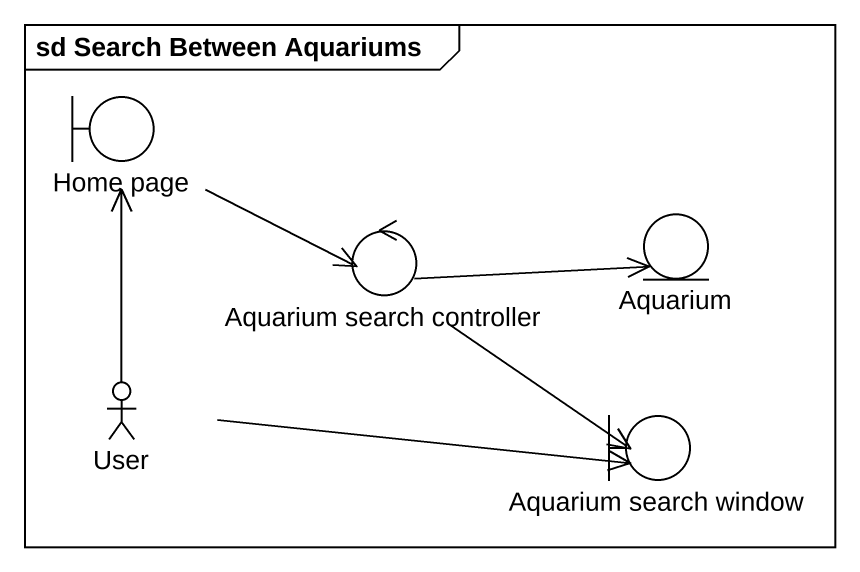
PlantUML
@startuml
mainframe sd Search Between Aquariums
boundary "Home page" as Home_page
entity Aquarium
control "Aquarium search controller" as Aquarium_search_controller
actor User
boundary "Aquarium search window" as Aquarium_search_window
Home_page -right-> Aquarium_search_controller
Aquarium_search_controller -right-> Aquarium
Aquarium_search_controller --> Aquarium_search_window
User -up-> Home_page
User -right-> Aquarium_search_window
@enduml
